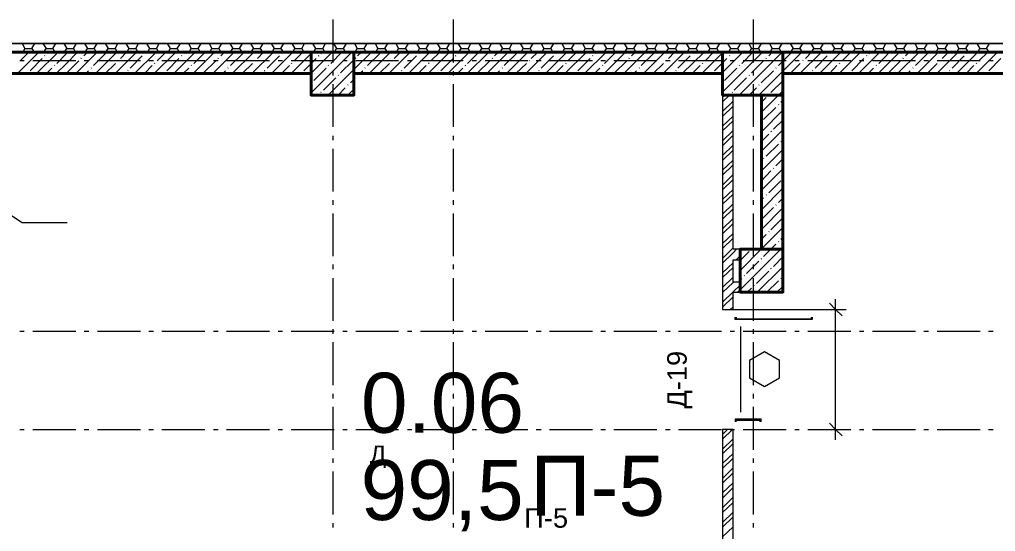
# Model space of a CAD drawing. Header units: millimetres. Extents: x -213547 to 415037, y -3642 to 106956.
# Drawn here: x -104679 to -93293, y 21069 to 27043 of the extents above; entities that cross this region are included whole.
import ezdxf

# ---------------------------------------------------------------- set-up
doc = ezdxf.new("R2010")
doc.units = ezdxf.units.MM
doc.layers.add('PDF _Текст', color=7, linetype='Continuous')
doc.styles.get("Standard").update_dxf_attribs({"font": 'arial.ttf'})

msp = doc.modelspace()

# ---------------------------------------------------------------- linework, layer by layer
at = {"lineweight": 9}
for points in [[(-101018.4, 26542.9), (-101018.4, 27042.8)], [(-99616.2, 26542.9), (-99616.2, 27042.8)], [(-96117, 26542.9), (-96117, 27042.8)], [(-104649, 26763.2), (-104615.1, 26703.9), (-104534.6, 26703.9), (-104509.2, 26661.5)], [(-104534.6, 26703.9), (-104500.7, 26763.2)], [(-104407.5, 26763.2), (-104369.4, 26703.9), (-104288.9, 26703.9), (-104267.7, 26661.5)], [(-104288.9, 26703.9), (-104255, 26763.2)], [(-104161.8, 26763.2), (-104127.9, 26703.9), (-104047.4, 26703.9), (-104026.2, 26661.5)], [(-104047.4, 26703.9), (-104013.5, 26763.2)], [(-103920.3, 26763.2), (-103886.4, 26703.9), (-103805.9, 26703.9), (-103784.7, 26661.5)], [(-103805.9, 26703.9), (-103772, 26763.2)], [(-103678.8, 26763.2), (-103644.9, 26703.9), (-103564.5, 26703.9), (-103539, 26661.5)], [(-103564.5, 26703.9), (-103530.6, 26763.2)], [(-103437.4, 26763.2), (-103403.5, 26703.9), (-103323, 26703.9), (-103297.6, 26661.5)], [(-103323, 26703.9), (-103289.1, 26763.2)], [(-103195.9, 26763.2), (-103162, 26703.9), (-103081.5, 26703.9), (-103056.1, 26661.5)], [(-103081.5, 26703.9), (-103047.6, 26763.2)], [(-102954.4, 26763.2), (-102920.5, 26703.9), (-102840, 26703.9), (-102814.6, 26661.5)], [(-102840, 26703.9), (-102801.9, 26763.2)], [(-102708.7, 26763.2), (-102674.8, 26703.9), (-102594.3, 26703.9), (-102573.1, 26661.5)], [(-102594.3, 26703.9), (-102560.4, 26763.2)], [(-102467.2, 26763.2), (-102433.3, 26703.9), (-102352.9, 26703.9), (-102331.7, 26661.5)], [(-102352.9, 26703.9), (-102319, 26763.2)], [(-102225.8, 26763.2), (-102191.9, 26703.9), (-102111.4, 26703.9), (-102086, 26661.5)], [(-102111.4, 26703.9), (-102077.5, 26763.2)], [(-101984.3, 26763.2), (-101950.4, 26703.9), (-101869.9, 26703.9), (-101844.5, 26661.5)], [(-101869.9, 26703.9), (-101836, 26763.2)], [(-101742.8, 26763.2), (-101708.9, 26703.9), (-101628.4, 26703.9), (-101603, 26661.5)], [(-101628.4, 26703.9), (-101594.6, 26763.2)], [(-101501.4, 26763.2), (-101467.5, 26703.9), (-101387, 26703.9), (-101361.6, 26661.5)], [(-101387, 26703.9), (-101353.1, 26763.2)], [(-101259.9, 26763.2), (-101226, 26703.9), (-101141.3, 26703.9), (-101120.1, 26661.5)], [(-101141.3, 26703.9), (-101107.4, 26763.2)], [(-101014.2, 26763.2), (-100980.3, 26703.9), (-100899.8, 26703.9), (-100878.6, 26661.5)], [(-100899.8, 26703.9), (-100865.9, 26763.2)], [(-100772.7, 26763.2), (-100738.8, 26703.9), (-100658.3, 26703.9), (-100637.1, 26661.5)], [(-100658.3, 26703.9), (-100624.4, 26763.2)], [(-100531.2, 26763.2), (-100497.3, 26703.9), (-100416.9, 26703.9), (-100391.4, 26661.5)], [(-100416.9, 26703.9), (-100383, 26763.2)], [(-100289.8, 26763.2), (-100255.9, 26703.9), (-100175.4, 26703.9), (-100150, 26661.5)], [(-100175.4, 26703.9), (-100141.5, 26763.2)], [(-100048.3, 26763.2), (-100014.4, 26703.9), (-99933.9, 26703.9), (-99908.5, 26661.5)], [(-99933.9, 26703.9), (-99900, 26763.2)], [(-99806.8, 26763.2), (-99772.9, 26703.9), (-99692.4, 26703.9), (-99667, 26661.5)], [(-99692.4, 26703.9), (-99658.5, 26763.2)], [(-99565.3, 26763.2), (-99527.2, 26703.9), (-99446.7, 26703.9), (-99425.5, 26661.5)], [(-99446.7, 26703.9), (-99412.8, 26763.2)], [(-99319.6, 26763.2), (-99285.7, 26703.9), (-99205.3, 26703.9), (-99184.1, 26661.5)], [(-99205.3, 26703.9), (-99171.4, 26763.2)], [(-99078.2, 26763.2), (-99044.3, 26703.9), (-98963.8, 26703.9), (-98942.6, 26661.5)], [(-98963.8, 26703.9), (-98929.9, 26763.2)], [(-98836.7, 26763.2), (-98802.8, 26703.9), (-98722.3, 26703.9), (-98696.9, 26661.5)], [(-98722.3, 26703.9), (-98688.4, 26763.2)], [(-98595.2, 26763.2), (-98561.3, 26703.9), (-98480.8, 26703.9), (-98455.4, 26661.5)], [(-98480.8, 26703.9), (-98447, 26763.2)], [(-98353.8, 26763.2), (-98319.9, 26703.9), (-98239.4, 26703.9), (-98214, 26661.5)], [(-98239.4, 26703.9), (-98205.5, 26763.2)], [(-98112.3, 26763.2), (-98078.4, 26703.9), (-97997.9, 26703.9), (-97972.5, 26661.5)], [(-97997.9, 26703.9), (-97964, 26763.2)], [(-97866.6, 26763.2), (-97832.7, 26703.9), (-97752.2, 26703.9), (-97731, 26661.5)], [(-97752.2, 26703.9), (-97718.3, 26763.2)], [(-97625.1, 26763.2), (-97591.2, 26703.9), (-97510.7, 26703.9), (-97489.5, 26661.5)], [(-97510.7, 26703.9), (-97476.8, 26763.2)], [(-97383.6, 26763.2), (-97349.7, 26703.9), (-97269.2, 26703.9), (-97243.8, 26661.5)], [(-97269.2, 26703.9), (-97235.4, 26763.2)], [(-97142.2, 26763.2), (-97108.3, 26703.9), (-97027.8, 26703.9), (-97002.4, 26661.5)], [(-97027.8, 26703.9), (-96993.9, 26763.2)], [(-96900.7, 26763.2), (-96866.8, 26703.9), (-96786.3, 26703.9), (-96760.9, 26661.5)], [(-96786.3, 26703.9), (-96752.4, 26763.2)], [(-96659.2, 26763.2), (-96625.3, 26703.9), (-96544.8, 26703.9), (-96519.4, 26661.5)], [(-96544.8, 26703.9), (-96510.9, 26763.2)], [(-96417.7, 26763.2), (-96383.9, 26703.9), (-96299.1, 26703.9), (-96277.9, 26661.5)], [(-96299.1, 26703.9), (-96265.2, 26763.2)], [(-96172, 26763.2), (-96138.1, 26703.9), (-96057.7, 26703.9), (-96036.5, 26661.5)], [(-96057.7, 26703.9), (-96023.8, 26763.2)], [(-95930.6, 26763.2), (-95896.7, 26703.9), (-95816.2, 26703.9), (-95795, 26661.5)], [(-95816.2, 26703.9), (-95782.3, 26763.2)], [(-95689.1, 26763.2), (-95655.2, 26703.9), (-95574.7, 26703.9), (-95549.3, 26661.5)], [(-95574.7, 26703.9), (-95540.8, 26763.2)], [(-95447.6, 26763.2), (-95413.7, 26703.9), (-95333.2, 26703.9), (-95307.8, 26661.5)], [(-95333.2, 26703.9), (-95299.3, 26763.2)], [(-95206.1, 26763.2), (-95172.3, 26703.9), (-95091.8, 26703.9), (-95066.3, 26661.5)], [(-95091.8, 26703.9), (-95057.9, 26763.2)], [(-94964.7, 26763.2), (-94930.8, 26703.9), (-94850.3, 26703.9), (-94824.9, 26661.5)], [(-94850.3, 26703.9), (-94816.4, 26763.2)], [(-94723.2, 26763.2), (-94685.1, 26703.9), (-94604.6, 26703.9), (-94583.4, 26661.5)], [(-94604.6, 26703.9), (-94570.7, 26763.2)], [(-94477.5, 26763.2), (-94443.6, 26703.9), (-94363.1, 26703.9), (-94341.9, 26661.5)], [(-94363.1, 26703.9), (-94329.2, 26763.2)], [(-94236, 26763.2), (-94202.1, 26703.9), (-94121.6, 26703.9), (-94100.5, 26661.5)], [(-94121.6, 26703.9), (-94087.8, 26763.2)], [(-93994.6, 26763.2), (-93960.7, 26703.9), (-93880.2, 26703.9), (-93854.8, 26661.5)], [(-93880.2, 26703.9), (-93846.3, 26763.2)], [(-93753.1, 26763.2), (-93719.2, 26703.9), (-93638.7, 26703.9), (-93613.3, 26661.5)], [(-93638.7, 26703.9), (-93604.8, 26763.2)], [(-93511.6, 26763.2), (-93477.7, 26703.9), (-93397.2, 26703.9), (-93371.8, 26661.5)], [(-93397.2, 26703.9), (-93363.3, 26763.2)], [(-104132.1, 26661.5), (-81734.6, 26661.5), (-81734.6, 5145.1), (-117489.3, 5145.1)], [(-104704, 26411.6), (-104454.1, 26661.5)], [(-104670.1, 26559.8), (-104568.5, 26661.5)], [(-104636.2, 26661.5), (-104615.1, 26703.9)], [(-104479.5, 26411.6), (-104229.6, 26661.5)], [(-104394.8, 26661.5), (-104369.4, 26703.9)], [(-104356.6, 26644.6), (-104339.7, 26661.5)], [(-104250.7, 26411.6), (-104132.1, 26530.2), (-104000.8, 26661.5)], [(-104242.3, 26530.2), (-104132.1, 26644.6), (-104115.2, 26661.5)], [(-104153.3, 26661.5), (-104127.9, 26703.9)], [(-104022, 26411.6), (-103772, 26661.5)], [(-103928.8, 26619.1), (-103886.4, 26661.5)], [(-103911.8, 26661.5), (-103886.4, 26703.9)], [(-103814.4, 26504.8), (-103674.6, 26644.6)], [(-103793.2, 26411.6), (-103543.3, 26661.5)], [(-103670.4, 26661.5), (-103644.9, 26703.9)], [(-103564.5, 26411.6), (-103314.5, 26661.5)], [(-103500.9, 26589.5), (-103428.9, 26661.5)], [(-103424.7, 26661.5), (-103403.5, 26703.9)], [(-103335.7, 26411.6), (-103085.7, 26661.5)], [(-103217.1, 26644.6), (-103212.8, 26653)], [(-103183.2, 26661.5), (-103162, 26703.9)], [(-103106.9, 26411.6), (-102857, 26661.5)], [(-103073, 26559.8), (-102971.4, 26661.5)], [(-102941.7, 26661.5), (-102920.5, 26703.9)], [(-102878.2, 26411.6), (-102628.2, 26661.5)], [(-102759.5, 26644.6), (-102742.6, 26661.5)], [(-102700.2, 26661.5), (-102674.8, 26703.9)], [(-102653.6, 26411.6), (-102403.7, 26661.5)], [(-102645.2, 26530.2), (-102513.8, 26661.5)], [(-102458.8, 26661.5), (-102433.3, 26703.9)], [(-102424.9, 26411.6), (-102174.9, 26661.5)], [(-102331.7, 26619.1), (-102289.3, 26661.5)], [(-102217.3, 26661.5), (-102191.9, 26703.9)], [(-102217.3, 26504.8), (-102073.3, 26644.6)], [(-102196.1, 26411.6), (-101946.2, 26661.5)], [(-101975.8, 26661.5), (-101950.4, 26703.9)], [(-101967.4, 26411.6), (-101717.4, 26661.5)], [(-101903.8, 26589.5), (-101831.8, 26661.5)], [(-101738.6, 26411.6), (-101488.6, 26661.5)], [(-101730.1, 26661.5), (-101708.9, 26703.9)], [(-101620, 26644.6), (-101615.7, 26653)], [(-101509.8, 26411.6), (-101276.8, 26644.6), (-101259.9, 26661.5)], [(-101488.6, 26661.5), (-101467.5, 26703.9)], [(-101475.9, 26559.8), (-101374.3, 26661.5)], [(-101281.1, 26411.6), (-101276.8, 26415.8), (-101031.1, 26661.5)], [(-101276.8, 26187), (-100802.4, 26661.5)], [(-101247.2, 26661.5), (-101226, 26703.9)], [(-101162.4, 26644.6), (-101145.5, 26661.5)], [(-101077.7, 26161.6), (-100776.9, 26458.2), (-100573.6, 26661.5)], [(-101048.1, 26530.2), (-100916.7, 26661.5)], [(-101005.7, 26661.5), (-100980.3, 26703.9)], [(-100764.2, 26661.5), (-100738.8, 26703.9)], [(-100734.6, 26619.1), (-100688, 26661.5)], [(-100620.2, 26504.8), (-100476.2, 26644.6)], [(-100599, 26411.6), (-100349.1, 26661.5)], [(-100522.8, 26661.5), (-100497.3, 26703.9)], [(-100370.3, 26411.6), (-100120.3, 26661.5)], [(-100306.7, 26589.5), (-100234.7, 26661.5)], [(-100281.3, 26661.5), (-100255.9, 26703.9)], [(-100141.5, 26411.6), (-99891.5, 26661.5)], [(-100035.6, 26661.5), (-100014.4, 26703.9)], [(-100018.6, 26644.6), (-100014.4, 26653)], [(-99912.7, 26411.6), (-99662.8, 26661.5)], [(-99878.8, 26559.8), (-99777.2, 26661.5)], [(-99794.1, 26661.5), (-99772.9, 26703.9)], [(-99684, 26411.6), (-99434, 26661.5)], [(-99565.3, 26644.6), (-99548.4, 26661.5)], [(-99552.6, 26661.5), (-99527.2, 26703.9)], [(-99455.2, 26411.6), (-99205.3, 26661.5)], [(-99451, 26530.2), (-99319.6, 26661.5)], [(-99311.2, 26661.5), (-99285.7, 26703.9)], [(-99226.4, 26411.6), (-98976.5, 26661.5)], [(-99137.5, 26619.1), (-99090.9, 26661.5)], [(-99069.7, 26661.5), (-99044.3, 26703.9)], [(-99023.1, 26504.8), (-98879.1, 26644.6)], [(-98997.7, 26411.6), (-98747.7, 26661.5)], [(-98828.2, 26661.5), (-98802.8, 26703.9)], [(-98773.1, 26411.6), (-98523.2, 26661.5)], [(-98709.6, 26589.5), (-98633.3, 26661.5)], [(-98582.5, 26661.5), (-98561.3, 26703.9)], [(-98544.4, 26411.6), (-98294.4, 26661.5)], [(-98421.5, 26644.6), (-98417.3, 26653)], [(-98341, 26661.5), (-98319.9, 26703.9)], [(-98315.6, 26411.6), (-98065.7, 26661.5)], [(-98281.7, 26559.8), (-98180.1, 26661.5)], [(-98099.6, 26661.5), (-98078.4, 26703.9)], [(-98086.9, 26411.6), (-97836.9, 26661.5)], [(-97968.2, 26644.6), (-97951.3, 26661.5)], [(-97858.1, 26661.5), (-97832.7, 26703.9)], [(-97858.1, 26411.6), (-97608.2, 26661.5)], [(-97853.9, 26530.2), (-97722.5, 26661.5)], [(-97629.3, 26411.6), (-97379.4, 26661.5)], [(-97616.6, 26661.5), (-97591.2, 26703.9)], [(-97540.4, 26619.1), (-97493.8, 26661.5)], [(-97426, 26504.8), (-97282, 26644.6)], [(-97400.6, 26411.6), (-97150.6, 26661.5)], [(-97375.2, 26661.5), (-97349.7, 26703.9)], [(-97171.8, 26411.6), (-96921.9, 26661.5)], [(-97133.7, 26661.5), (-97108.3, 26703.9)], [(-97108.3, 26589.5), (-97036.2, 26661.5)], [(-96947.3, 26411.6), (-96693.1, 26661.5)], [(-96888, 26661.5), (-96866.8, 26703.9)], [(-96824.4, 26644.6), (-96820.2, 26653)], [(-96718.5, 26411.6), (-96477.1, 26653), (-96468.6, 26661.5)], [(-96680.4, 26559.8), (-96583, 26661.5)], [(-96646.5, 26661.5), (-96625.3, 26703.9)], [(-96489.8, 26411.6), (-96477.1, 26424.3), (-96239.8, 26661.5)], [(-96477.1, 26195.5), (-96011.1, 26661.5)], [(-96405, 26661.5), (-96383.9, 26703.9)], [(-96366.9, 26644.6), (-96354.2, 26661.5)], [(-96282.2, 26161.6), (-95782.3, 26661.5)], [(-96252.5, 26530.2), (-96125.4, 26661.5)], [(-96163.6, 26661.5), (-96138.1, 26703.9)], [(-96053.4, 26161.6), (-95773.8, 26441.2), (-95553.5, 26661.5)], [(-95939, 26619.1), (-95896.7, 26661.5)], [(-95922.1, 26661.5), (-95896.7, 26703.9)], [(-95824.7, 26504.8), (-95773.8, 26555.6), (-95684.9, 26644.6)], [(-95680.6, 26661.5), (-95655.2, 26703.9)], [(-95574.7, 26411.6), (-95324.8, 26661.5)], [(-95511.2, 26589.5), (-95439.1, 26661.5)], [(-95439.1, 26661.5), (-95413.7, 26703.9)], [(-95345.9, 26411.6), (-95096, 26661.5)], [(-95227.3, 26644.6), (-95223.1, 26653)], [(-95193.4, 26661.5), (-95172.3, 26703.9)], [(-95117.2, 26411.6), (-94867.2, 26661.5)], [(-95083.3, 26559.8), (-94981.6, 26661.5)], [(-94952, 26661.5), (-94930.8, 26703.9)], [(-94892.7, 26411.6), (-94642.7, 26661.5)], [(-94769.8, 26644.6), (-94752.9, 26661.5)], [(-94710.5, 26661.5), (-94685.1, 26703.9)], [(-94663.9, 26411.6), (-94414, 26661.5)], [(-94655.4, 26530.2), (-94528.3, 26661.5)], [(-94469, 26661.5), (-94443.6, 26703.9)], [(-94435.1, 26411.6), (-94185.2, 26661.5)], [(-94341.9, 26619.1), (-94299.6, 26661.5)], [(-94227.6, 26661.5), (-94202.1, 26703.9)], [(-94227.6, 26504.8), (-94087.8, 26644.6)], [(-94206.4, 26411.6), (-93956.4, 26661.5)], [(-93986.1, 26661.5), (-93960.7, 26703.9)], [(-93977.6, 26411.6), (-93727.7, 26661.5)], [(-93914.1, 26589.5), (-93842, 26661.5)], [(-93748.8, 26411.6), (-93498.9, 26661.5)], [(-93744.6, 26661.5), (-93719.2, 26703.9)], [(-93630.2, 26644.6), (-93626, 26653)], [(-93520.1, 26411.6), (-93270.1, 26661.5)], [(-93498.9, 26661.5), (-93477.7, 26703.9)], [(-93486.2, 26559.8), (-93384.5, 26661.5)], [(-104674.4, 26564.1), (-104623.5, 26564.1)], [(-104555.8, 26445.5), (-104416, 26589.5)], [(-104521.9, 26564.1), (-104022, 26564.1)], [(-104386.3, 26619.1), (-104382.1, 26623.4)], [(-104127.9, 26420), (-103988.1, 26559.8)], [(-103958.4, 26589.5), (-103954.2, 26593.7)], [(-103924.5, 26564.1), (-103869.5, 26564.1)], [(-103767.8, 26564.1), (-103267.9, 26564.1)], [(-103678.8, 26411.6), (-103560.2, 26530.2)], [(-103530.6, 26559.8), (-103526.3, 26564.1)], [(-103386.5, 26475.1), (-103246.7, 26619.1)], [(-103170.5, 26564.1), (-103115.4, 26564.1)], [(-103102.7, 26530.2), (-103098.5, 26538.7)], [(-103018, 26564.1), (-102518.1, 26564.1)], [(-102958.7, 26445.5), (-102818.9, 26589.5)], [(-102789.2, 26619.1), (-102785, 26623.4)], [(-102530.8, 26420), (-102386.7, 26559.8)], [(-102416.4, 26564.1), (-102361.3, 26564.1)], [(-102361.3, 26589.5), (-102357.1, 26593.7)], [(-102263.9, 26564.1), (-101764, 26564.1)], [(-102081.7, 26411.6), (-101958.9, 26530.2)], [(-101933.5, 26559.8), (-101929.2, 26564.1)], [(-101789.4, 26475.1), (-101645.4, 26619.1)], [(-101662.3, 26564.1), (-101611.5, 26564.1)], [(-101509.8, 26564.1), (-101009.9, 26564.1)], [(-101505.6, 26530.2), (-101501.4, 26538.7)], [(-101361.6, 26445.5), (-101276.8, 26530.2), (-101217.5, 26589.5)], [(-101192.1, 26619.1), (-101183.6, 26623.4)], [(-100933.7, 26420), (-100789.6, 26559.8)], [(-100908.3, 26564.1), (-100857.4, 26564.1)], [(-100764.2, 26589.5), (-100755.8, 26593.7)], [(-100755.8, 26564.1), (-100255.9, 26564.1)], [(-100484.6, 26411.6), (-100361.8, 26530.2)], [(-100336.4, 26559.8), (-100327.9, 26564.1)], [(-100192.3, 26475.1), (-100048.3, 26619.1)], [(-100154.2, 26564.1), (-100103.4, 26564.1)], [(-100001.7, 26564.1), (-99501.8, 26564.1)], [(-99908.5, 26530.2), (-99900, 26538.7)], [(-99764.5, 26445.5), (-99620.4, 26589.5)], [(-99590.8, 26619.1), (-99586.5, 26623.4)], [(-99400.1, 26564.1), (-99349.3, 26564.1)], [(-99336.6, 26420), (-99192.5, 26559.8)], [(-99247.6, 26564.1), (-98747.7, 26564.1)], [(-99162.9, 26589.5), (-99158.7, 26593.7)], [(-98887.5, 26411.6), (-98764.7, 26530.2)], [(-98735, 26559.8), (-98730.8, 26564.1)], [(-98650.3, 26564.1), (-98595.2, 26564.1)], [(-98595.2, 26475.1), (-98451.2, 26619.1)], [(-98497.8, 26564.1), (-97993.7, 26564.1)], [(-98307.2, 26530.2), (-98302.9, 26538.7)], [(-98167.4, 26445.5), (-98023.3, 26589.5)], [(-97993.7, 26619.1), (-97989.4, 26623.4)], [(-97896.2, 26564.1), (-97841.2, 26564.1)], [(-97743.7, 26564.1), (-97243.8, 26564.1)], [(-97739.5, 26420), (-97595.4, 26559.8)], [(-97565.8, 26589.5), (-97561.6, 26593.7)], [(-97286.2, 26411.6), (-97167.6, 26530.2)], [(-97142.2, 26564.1), (-97087.1, 26564.1)], [(-97137.9, 26559.8), (-97133.7, 26564.1)], [(-96998.1, 26475.1), (-96854.1, 26619.1)], [(-96989.6, 26564.1), (-96489.8, 26564.1)], [(-96710, 26530.2), (-96705.8, 26538.7)], [(-96570.3, 26445.5), (-96477.1, 26538.7), (-96426.2, 26589.5)], [(-96396.6, 26619.1), (-96392.3, 26623.4)], [(-96388.1, 26564.1), (-96337.3, 26564.1)], [(-96235.6, 26564.1), (-95735.7, 26564.1)], [(-96138.1, 26420), (-95998.3, 26559.8)], [(-95968.7, 26589.5), (-95964.5, 26593.7)], [(-95689.1, 26411.6), (-95570.5, 26530.2)], [(-95634, 26564.1), (-95583.2, 26564.1)], [(-95540.8, 26559.8), (-95536.6, 26564.1)], [(-95481.5, 26564.1), (-94981.6, 26564.1)], [(-95396.8, 26475.1), (-95257, 26619.1)], [(-95112.9, 26530.2), (-95108.7, 26538.7)], [(-94968.9, 26445.5), (-94829.1, 26589.5)], [(-94879.9, 26564.1), (-94829.1, 26564.1)], [(-94799.5, 26619.1), (-94795.2, 26623.4)], [(-94727.4, 26564.1), (-94227.6, 26564.1)], [(-94541, 26420), (-94401.2, 26559.8)], [(-94371.6, 26589.5), (-94367.4, 26593.7)], [(-94130.1, 26564.1), (-94075, 26564.1)], [(-94092, 26411.6), (-93973.4, 26530.2)], [(-93973.4, 26564.1), (-93473.5, 26564.1)], [(-93943.7, 26559.8), (-93939.5, 26564.1)], [(-93799.7, 26475.1), (-93659.9, 26619.1)], [(-93515.8, 26530.2), (-93511.6, 26538.7)], [(-93376, 26564.1), (-93321, 26564.1)], [(-93371.8, 26445.5), (-93232, 26589.5)], [(-104585.4, 26420), (-104581.2, 26424.3)], [(-104365.1, 26411.6), (-104301.6, 26475.1)], [(-104271.9, 26504.8), (-104267.7, 26509)], [(-103907.6, 26411.6), (-103873.7, 26445.5)], [(-103844.1, 26475.1), (-103839.8, 26479.3)], [(-103450.1, 26411.6), (-103445.8, 26420)], [(-103416.2, 26445.5), (-103411.9, 26449.7)], [(-103221.3, 26411.6), (-103132.3, 26504.8)], [(-102988.3, 26420), (-102984.1, 26424.3)], [(-102768, 26411.6), (-102704.5, 26475.1)], [(-102674.8, 26504.8), (-102670.6, 26509)], [(-102310.5, 26411.6), (-102276.6, 26445.5)], [(-102247, 26475.1), (-102242.7, 26479.3)], [(-101853, 26411.6), (-101848.7, 26420)], [(-101819.1, 26445.5), (-101814.8, 26449.7)], [(-101624.2, 26411.6), (-101531, 26504.8)], [(-101391.2, 26420), (-101387, 26424.3)], [(-101247.2, 26331.1), (-101103.1, 26475.1)], [(-101077.7, 26504.8), (-101073.5, 26509)], [(-101018.4, 26390.4), (-101018.4, 26441.2)], [(-100713.4, 26411.6), (-100675.3, 26445.5)], [(-100649.8, 26475.1), (-100645.6, 26479.3)], [(-100255.9, 26411.6), (-100247.4, 26420)], [(-100222, 26445.5), (-100217.7, 26449.7)], [(-100027.1, 26411.6), (-99933.9, 26504.8)], [(-99794.1, 26420), (-99785.6, 26424.3)], [(-99616.2, 26390.4), (-99616.2, 26441.2)], [(-99569.6, 26411.6), (-99506, 26475.1)], [(-99480.6, 26504.8), (-99472.1, 26509)], [(-99112.1, 26411.6), (-99078.2, 26445.5)], [(-99048.5, 26475.1), (-99044.3, 26479.3)], [(-98658.8, 26411.6), (-98650.3, 26420)], [(-98620.6, 26445.5), (-98616.4, 26449.7)], [(-98430, 26411.6), (-98336.8, 26504.8)], [(-98192.8, 26420), (-98188.5, 26424.3)], [(-97972.5, 26411.6), (-97908.9, 26475.1)], [(-97879.3, 26504.8), (-97875, 26509)], [(-97515, 26411.6), (-97481.1, 26445.5)], [(-97451.4, 26475.1), (-97447.2, 26479.3)], [(-97057.4, 26411.6), (-97053.2, 26420)], [(-97023.5, 26445.5), (-97019.3, 26449.7)], [(-96832.9, 26411.6), (-96739.7, 26504.8)], [(-96595.7, 26420), (-96591.4, 26424.3)], [(-96455.9, 26331.1), (-96311.8, 26475.1)], [(-96282.2, 26504.8), (-96277.9, 26509)], [(-96117, 26390.4), (-96117, 26441.2)], [(-96028, 26305.7), (-95884, 26445.5)], [(-95854.3, 26475.1), (-95850.1, 26479.3)], [(-95460.3, 26411.6), (-95456.1, 26420)], [(-95426.4, 26445.5), (-95422.2, 26449.7)], [(-95231.6, 26411.6), (-95142.6, 26504.8)], [(-94998.6, 26420), (-94994.3, 26424.3)], [(-94778.3, 26411.6), (-94714.7, 26475.1)], [(-94685.1, 26504.8), (-94680.8, 26509)], [(-94320.8, 26411.6), (-94286.9, 26445.5)], [(-94257.2, 26475.1), (-94253, 26479.3)], [(-93863.2, 26411.6), (-93859, 26420)], [(-93829.3, 26445.5), (-93825.1, 26449.7)], [(-93634.5, 26411.6), (-93545.5, 26504.8)], [(-93401.5, 26420), (-93397.2, 26424.3)], [(-101276.8, 26305.7), (-101272.6, 26309.9)], [(-101132.8, 26216.7), (-100988.8, 26360.7)], [(-100963.3, 26390.4), (-100959.1, 26394.6)], [(-100819.3, 26305.7), (-100776.9, 26343.8)], [(-96341.5, 26216.7), (-96197.5, 26360.7)], [(-96167.8, 26390.4), (-96163.6, 26394.6)], [(-95913.6, 26191.3), (-95773.8, 26326.8)], [(-101162.4, 26191.3), (-101158.2, 26195.5)], [(-101018.4, 25788.8), (-101018.4, 26288.7)], [(-100963.3, 26161.6), (-100878.6, 26246.3)], [(-100849, 26276), (-100844.7, 26280.2)], [(-100849, 26161.6), (-100776.9, 26229.4)], [(-99616.2, 25788.8), (-99616.2, 26288.7)], [(-96366.9, 26191.3), (-96362.7, 26195.5)], [(-96167.8, 26161.6), (-96083.1, 26246.3)], [(-96117, 25788.8), (-96117, 26288.7)], [(-96053.4, 26276), (-96049.2, 26280.2)], [(-96023.8, 25962.5), (-95824.7, 26161.6), (-95773.8, 26212.5)], [(-96477.1, 26140.4), (-96451.6, 26161.6)], [(-96477.1, 26081.1), (-96396.6, 26161.6)], [(-96477.1, 25971), (-96354.2, 26089.6)], [(-96023.8, 26076.9), (-95968.7, 26132)], [(-95939, 26161.6), (-95934.8, 26165.9)], [(-95939, 26161.6), (-95939, 26161.6)], [(-95799.2, 26076.9), (-95773.8, 26098.1)], [(-96477.1, 25911.7), (-96354.2, 26030.3)], [(-96023.8, 25733.7), (-95773.8, 25983.7)], [(-95998.3, 25877.8), (-95854.3, 26017.6)], [(-95824.7, 26047.2), (-95820.4, 26051.5)], [(-96477.1, 25797.3), (-96354.2, 25915.9)], [(-96477.1, 25742.2), (-96354.2, 25860.8)], [(-96023.8, 25848.1), (-96019.5, 25852.4)], [(-95884, 25763.4), (-95773.8, 25869.3)], [(-96477.1, 25627.8), (-96354.2, 25746.5)], [(-96023.8, 25505), (-95773.8, 25754.9)], [(-95913.6, 25733.7), (-95905.1, 25738)], [(-101018.4, 25636.3), (-101018.4, 25687.1)], [(-99616.2, 25636.3), (-99616.2, 25687.1)], [(-96477.1, 25568.5), (-96354.2, 25691.4)], [(-96117, 25636.3), (-96117, 25687.1)], [(-96023.8, 25619.4), (-95939, 25704.1)], [(-95799.2, 25619.4), (-95795, 25623.6)], [(-101018.4, 25034.8), (-101018.4, 25534.6)], [(-99616.2, 25034.8), (-99616.2, 25534.6)], [(-96477.1, 25454.2), (-96354.2, 25577)], [(-96477.1, 25399.1), (-96354.2, 25517.7)], [(-96117, 25034.8), (-96117, 25534.6)], [(-96023.8, 25276.2), (-95773.8, 25526.2)], [(-95968.7, 25449.9), (-95824.7, 25589.7)], [(-96477.1, 25284.7), (-96354.2, 25403.3)], [(-95998.3, 25420.3), (-95994.1, 25424.5)], [(-95854.3, 25335.5), (-95773.8, 25416)], [(-96477.1, 25225.4), (-96354.2, 25348.2)], [(-96023.8, 25051.7), (-95773.8, 25301.6)], [(-96023.8, 25161.8), (-95913.6, 25276.2)], [(-95884, 25305.9), (-95879.7, 25310.1)], [(-105407.3, 25170.3), (-104649, 24674.7), (-104123.7, 24674.7)], [(-96477.1, 25111), (-96354.2, 25233.9)], [(-96477.1, 25055.9), (-96354.2, 25174.6)], [(-95939, 25022), (-95799.2, 25161.8)], [(-96477.1, 24941.6), (-96354.2, 25060.2)], [(-96023.8, 24822.9), (-95773.8, 25072.9)], [(-96477.1, 24886.5), (-96354.2, 25005.1)], [(-96023.8, 24937.3), (-95998.3, 24962.7)], [(-95968.7, 24992.4), (-95964.5, 24996.6)], [(-95824.7, 24907.7), (-95773.8, 24958.5)], [(-101018.4, 24882.2), (-101018.4, 24933.1)], [(-99616.2, 24882.2), (-99616.2, 24933.1)], [(-96477.1, 24772.1), (-96354.2, 24890.7)], [(-96477.1, 24712.8), (-96354.2, 24835.6)], [(-96117, 24882.2), (-96117, 24933.1)], [(-96023.8, 24708.6), (-95884, 24848.4)], [(-96023.8, 24594.2), (-95773.8, 24844.1)], [(-95854.3, 24878), (-95850.1, 24882.2)], [(-101018.4, 24280.7), (-101018.4, 24780.6)], [(-99616.2, 24280.7), (-99616.2, 24780.6)], [(-96477.1, 24598.4), (-96354.2, 24721.3)], [(-96117, 24280.7), (-96117, 24780.6)], [(-95913.6, 24589.9), (-95773.8, 24729.7)], [(-96477.1, 24543.3), (-96354.2, 24662)], [(-96023.8, 24365.4), (-95773.8, 24615.4)], [(-96477.1, 24429), (-96354.2, 24547.6)], [(-96477.1, 24369.6), (-96354.2, 24492.5)], [(-96023.8, 24479.8), (-95968.7, 24534.9)], [(-95939, 24564.5), (-95934.8, 24568.8)], [(-95799.2, 24479.8), (-95773.8, 24501)], [(-96477.1, 24255.3), (-96354.2, 24378.1)], [(-96273.7, 23886.7), (-95799.2, 24361.2), (-95773.8, 24386.6)], [(-95998.3, 24276.4), (-95913.6, 24361.2), (-95854.3, 24420.5)], [(-95824.7, 24450.1), (-95820.4, 24454.4)], [(-96477.1, 24200.2), (-96354.2, 24318.8), (-96316.1, 24361.2)], [(-96320.3, 24238.3), (-96273.7, 24284.9)], [(-96273.7, 24344.2), (-96256.8, 24361.2)], [(-96273.7, 24115.5), (-96028, 24361.2)], [(-96273.7, 24229.8), (-96167.8, 24335.8)], [(-96028, 24251), (-96019.5, 24255.3)], [(-95884, 24162.1), (-95773.8, 24272.2)], [(-101018.4, 24128.2), (-101018.4, 24183.2)], [(-99616.2, 24128.2), (-99616.2, 24183.2)], [(-96477.1, 24085.8), (-96354.2, 24204.4)], [(-96477.1, 24030.7), (-96354.2, 24149.4)], [(-96197.5, 24077.3), (-96053.4, 24221.4)], [(-96117, 24128.2), (-96117, 24183.2)], [(-96074.6, 23861.3), (-95773.8, 24157.8)], [(-95913.6, 24136.6), (-95905.1, 24140.9)], [(-101018.4, 23526.6), (-101018.4, 24026.5)], [(-99616.2, 23526.6), (-99616.2, 24026.5)], [(-96477.1, 23916.4), (-96354.2, 24035)], [(-96227.1, 24051.9), (-96222.9, 24056.2)], [(-96117, 23526.6), (-96117, 24026.5)], [(-96083.1, 23963), (-95939, 24107)], [(-95799.2, 24022.3), (-95795, 24026.5)], [(-96477.1, 23857), (-96354.2, 23975.7), (-96354.2, 23979.9)], [(-96477.1, 23742.7), (-96354.2, 23865.5), (-96273.7, 23941.8)], [(-96273.7, 24001.1), (-96252.5, 24022.3)], [(-96112.7, 23937.5), (-96108.5, 23941.8)], [(-95960.2, 23861.3), (-95824.7, 23992.6)], [(-95845.8, 23861.3), (-95773.8, 23929.1)], [(-96477.1, 23687.6), (-96354.2, 23806.2)], [(-96303.4, 23861.3), (-96273.7, 23886.7)], [(-96189, 23861.3), (-96138.1, 23907.9)], [(-96388.1, 23657.9), (-96354.2, 23691.8)], [(-95159.5, 22137.1), (-95159.5, 23780.8)], [(-96375.4, 23657.9), (-95159.5, 23657.9), (-95036.7, 23657.9)], [(-95430.7, 23569), (-95430.7, 23543.6), (-96328.8, 23543.6), (-96328.8, 23569)], [(-96320.3, 23569), (-96320.3, 23552), (-95439.1, 23552), (-95439.1, 23569)], [(-96265.2, 22459.1), (-96265.2, 23458.8)], [(-104674.4, 23408), (-104623.5, 23408)], [(-104521.9, 23408), (-104022, 23408)], [(-103924.5, 23408), (-103869.5, 23408)], [(-103767.8, 23408), (-103267.9, 23408)], [(-103170.5, 23408), (-103115.4, 23408)], [(-103018, 23408), (-102518.1, 23408)], [(-102416.4, 23408), (-102361.3, 23408)], [(-102263.9, 23408), (-101764, 23408)], [(-101662.3, 23408), (-101611.5, 23408)], [(-101509.8, 23408), (-101009.9, 23408)], [(-101018.4, 23374.1), (-101018.4, 23429.2)], [(-100908.3, 23408), (-100857.4, 23408)], [(-100755.8, 23408), (-100255.9, 23408)], [(-100154.2, 23408), (-100103.4, 23408)], [(-100001.7, 23408), (-99501.8, 23408)], [(-99616.2, 23374.1), (-99616.2, 23429.2)], [(-99400.1, 23408), (-99349.3, 23408)], [(-99247.6, 23408), (-98747.7, 23408)], [(-98650.3, 23408), (-98595.2, 23408)], [(-98497.8, 23408), (-97993.7, 23408)], [(-97896.2, 23408), (-97841.2, 23408)], [(-97743.7, 23408), (-97243.8, 23408)], [(-97142.2, 23408), (-97087.1, 23408)], [(-96989.6, 23408), (-96489.8, 23408)], [(-96388.1, 23408), (-96337.3, 23408)], [(-96235.6, 23408), (-95735.7, 23408)], [(-96117, 23374.1), (-96117, 23429.2)], [(-95634, 23408), (-95583.2, 23408)], [(-95481.5, 23408), (-94981.6, 23408)], [(-94879.9, 23408), (-94829.1, 23408)], [(-94727.4, 23408), (-94227.6, 23408)], [(-94130.1, 23408), (-94075, 23408)], [(-93973.4, 23408), (-93473.5, 23408)], [(-93376, 23408), (-93321, 23408)], [(-101018.4, 22776.8), (-101018.4, 23276.7)], [(-99616.2, 22776.8), (-99616.2, 23276.7)], [(-96117, 22776.8), (-96117, 23276.7)], [(-101018.4, 22620), (-101018.4, 22675.1)], [(-99616.2, 22620), (-99616.2, 22675.1)], [(-96117, 22620), (-96117, 22675.1)], [(-101018.4, 22022.7), (-101018.4, 22522.6)], [(-99616.2, 22022.7), (-99616.2, 22522.6)], [(-96117, 22022.7), (-96117, 22522.6)], [(-96028, 22348.9), (-96028, 22378.6), (-96328.8, 22378.6), (-96328.8, 22348.9)], [(-96320.3, 22348.9), (-96320.3, 22365.9), (-96040.7, 22365.9), (-96040.7, 22348.9)], [(-104674.4, 22259.9), (-104623.5, 22259.9)], [(-104521.9, 22259.9), (-104022, 22259.9)], [(-103924.5, 22259.9), (-103869.5, 22259.9)], [(-103767.8, 22259.9), (-103267.9, 22259.9)], [(-103170.5, 22259.9), (-103115.4, 22259.9)], [(-103018, 22259.9), (-102518.1, 22259.9)], [(-102416.4, 22259.9), (-102361.3, 22259.9)], [(-102263.9, 22259.9), (-101764, 22259.9)], [(-101662.3, 22259.9), (-101611.5, 22259.9)], [(-101509.8, 22259.9), (-101009.9, 22259.9)], [(-100908.3, 22259.9), (-100857.4, 22259.9)], [(-100755.8, 22259.9), (-100255.9, 22259.9)], [(-100154.2, 22259.9), (-100103.4, 22259.9)], [(-100001.7, 22259.9), (-99501.8, 22259.9)], [(-99400.1, 22259.9), (-99349.3, 22259.9)], [(-99247.6, 22259.9), (-98747.7, 22259.9)], [(-98650.3, 22259.9), (-98595.2, 22259.9)], [(-98497.8, 22259.9), (-97993.7, 22259.9)], [(-97896.2, 22259.9), (-97841.2, 22259.9)], [(-97743.7, 22259.9), (-97243.8, 22259.9)], [(-97142.2, 22259.9), (-97087.1, 22259.9)], [(-96989.6, 22259.9), (-96489.8, 22259.9)], [(-96477.1, 22200.6), (-96417.7, 22259.9)], [(-96477.1, 22145.6), (-96362.7, 22259.9)], [(-96388.1, 22259.9), (-96337.3, 22259.9)], [(-96235.6, 22259.9), (-95735.7, 22259.9)], [(-95634, 22259.9), (-95583.2, 22259.9)], [(-95481.5, 22259.9), (-94981.6, 22259.9)], [(-95405.3, 22259.9), (-95159.5, 22259.9), (-95036.7, 22259.9)], [(-94879.9, 22259.9), (-94829.1, 22259.9)], [(-94727.4, 22259.9), (-94227.6, 22259.9)], [(-94130.1, 22259.9), (-94075, 22259.9)], [(-93973.4, 22259.9), (-93473.5, 22259.9)], [(-93376, 22259.9), (-93321, 22259.9)], [(-96477.1, 22031.2), (-96354.2, 22149.8)], [(-96477.1, 21976.1), (-96354.2, 22094.7)], [(-96477.1, 21861.7), (-96354.2, 21980.3)], [(-101018.4, 21870.2), (-101018.4, 21921)], [(-99616.2, 21870.2), (-99616.2, 21921)], [(-96477.1, 21802.4), (-96354.2, 21925.3)], [(-96117, 21870.2), (-96117, 21921)], [(-101018.4, 21268.6), (-101018.4, 21768.5)], [(-99616.2, 21268.6), (-99616.2, 21768.5)], [(-96477.1, 21688), (-96354.2, 21810.9)], [(-96477.1, 21633), (-96354.2, 21751.6)], [(-96117, 21268.6), (-96117, 21768.5)], [(-96477.1, 21518.6), (-96354.2, 21637.2)], [(-96477.1, 21459.3), (-96354.2, 21582.1)], [(-96477.1, 21344.9), (-96354.2, 21467.8)], [(-96477.1, 21289.8), (-96354.2, 21408.4)], [(-96477.1, 21175.4), (-96354.2, 21294.1)], [(-96477.1, 21120.4), (-96354.2, 21239)], [(-101018.4, 21116.1), (-101018.4, 21167)], [(-99616.2, 21116.1), (-99616.2, 21167)], [(-96477.1, 21006), (-96354.2, 21124.6)], [(-96117, 21116.1), (-96117, 21167)]]:
    msp.add_lwpolyline(points, dxfattribs=at)
for points in [[(-81632.9, 26763.2), (-81632.9, 5145.1), (-81632.9, 26763.2), (-81734.6, 26763.2), (-113676.6, 26763.2), (-81734.6, 26763.2)], [(-96354.2, 23861.3), (-96273.7, 23861.3), (-96273.7, 23979.9), (-96354.2, 23979.9), (-96354.2, 24238.3), (-96273.7, 24238.3), (-96273.7, 24361.2), (-96354.2, 24361.2), (-96354.2, 26161.6), (-96477.1, 26161.6), (-96477.1, 23657.9), (-96354.2, 23657.9)], [(-96163.6, 22861.5), (-95989.9, 22759.8), (-95811.9, 22861.5), (-95811.9, 23064.9), (-95989.9, 23166.5), (-96163.6, 23064.9)], [(-96354.2, 15854.6), (-96354.2, 17604.2), (-96477.1, 17604.2), (-96875.3, 17604.2), (-96875.3, 19154.7), (-95773.8, 19154.7), (-95773.8, 19277.6), (-96354.2, 19277.6), (-96354.2, 22259.9), (-96477.1, 22259.9), (-96477.1, 19277.6), (-96993.9, 19277.6), (-96993.9, 19154.7), (-96993.9, 17485.6), (-96875.3, 17485.6), (-96477.1, 17485.6), (-96477.1, 15854.6), (-99476.4, 15854.6), (-99476.4, 15736), (-96256.8, 15736), (-96256.8, 15854.6)]]:
    msp.add_lwpolyline(points, close=True, dxfattribs=at)
at = {"lineweight": 40}
for points in [[(-104132.1, 26661.5), (-113591.9, 26661.5), (-113676.6, 26661.5), (-113591.9, 26661.5)], [(-100776.9, 26661.5), (-101276.8, 26661.5), (-101276.8, 26161.6), (-100776.9, 26161.6)], [(-95773.8, 26661.5), (-96477.1, 26661.5), (-96477.1, 26161.6), (-95773.8, 26161.6)], [(-96023.8, 26161.6), (-96023.8, 24361.2), (-95773.8, 24361.2), (-95773.8, 26161.6)], [(-95773.8, 24361.2), (-96273.7, 24361.2), (-96273.7, 23861.3), (-95773.8, 23861.3)]]:
    msp.add_lwpolyline(points, close=True, dxfattribs=at)
for points in [[(-100776.9, 26411.6), (-96477.1, 26411.6), (-96477.1, 26661.5), (-104132.1, 26661.5)], [(-88809.3, 26411.6), (-87707.8, 26411.6), (-87707.8, 26661.5), (-95773.8, 26661.5), (-95773.8, 26411.6), (-88927.9, 26411.6)], [(-106030, 26411.6), (-104132.1, 26411.6), (-101276.8, 26411.6)]]:
    msp.add_lwpolyline(points, dxfattribs=at)
at = {"lineweight": 18}
for points in [[(-95231.6, 23734.2), (-95159.5, 23657.9), (-95083.3, 23585.9)], [(-95231.6, 22332), (-95159.5, 22259.9), (-95083.3, 22183.7)]]:
    msp.add_lwpolyline(points, dxfattribs=at)

# ---------------------------------------------------------------- texts
at = {"char_height": 700, "attachment_point": 4}
for s, insert in [('0.06', (-100695.8, 22565.9)), ('99,5', (-100700.1, 21487.3)), ('П-5', (-98720.2, 21597.3))]:
    msp.add_mtext(s, dxfattribs=dict(at, insert=insert))
at = {"layer": 'PDF _Текст', "insert": (-96976.5, 22501.6), "char_height": 227.67, "attachment_point": 4, "rotation": 90}
msp.add_mtext('Д-19', dxfattribs=at)
at = {"layer": 'PDF _Текст', "color": 1, "insert": (-100592.7, 21941.2), "char_height": 202.5, "attachment_point": 4}
msp.add_mtext('Д', dxfattribs=at)
at = {"layer": 'PDF _Текст', "insert": (-98790.5, 21224.9), "char_height": 227.67, "attachment_point": 4}
msp.add_mtext('П-5', dxfattribs=at)

doc.saveas('drawing.dxf')
